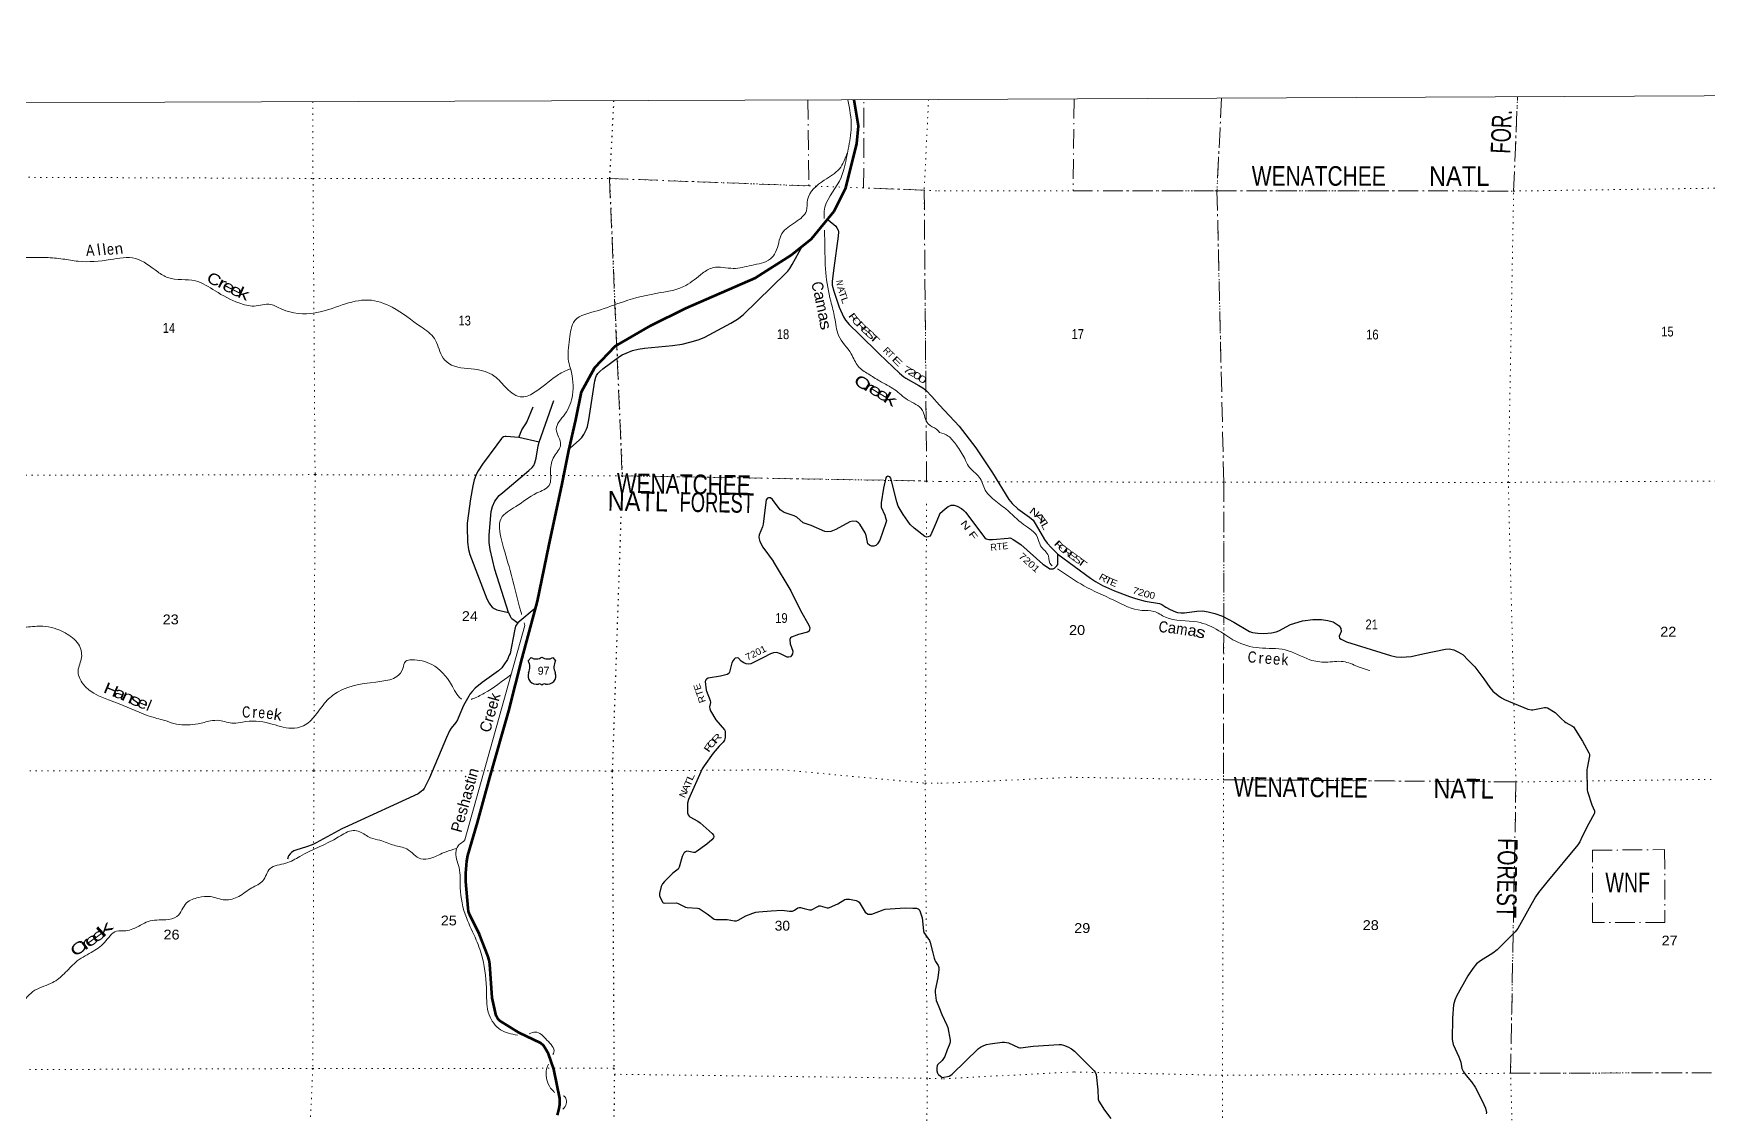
# Model space of a CAD drawing. Header units: feet. Extents: x -8 to 250644, y -192250 to 1368.
# Drawn here: x 77085 to 106970, y -17902 to 1368 of the extents above; entities that cross this region are included whole.
import ezdxf
from ezdxf.enums import TextEntityAlignment as Align

# ---------------------------------------------------------------- set-up
doc = ezdxf.new("R2010")
doc.units = ezdxf.units.FT
doc.header["$LTSCALE"] = 70
doc.linetypes.add('DOT_DASHED', pattern=[7.7, 5, -1.2, 0.3, -1.2])
doc.linetypes.add('DOTTED', pattern=[1.5, 0.3, -1.2])
for name, color, linetype, lineweight in [('16', 7, 'Continuous', 25), ('20', 7, 'Continuous', 70), ('29', 7, 'Continuous', 25), ('39', 7, 'Continuous', 13), ('4', 7, 'Continuous', 13), ('44', 7, 'DOT_DASHED', 13), ('6', 7, 'DOTTED', 25), ('7', 7, 'DOTTED', 13)]:
    doc.layers.add(name, color=color, linetype=linetype, lineweight=lineweight)
doc.layers.add('30', color=7, linetype='Continuous')
doc.layers.add('41', color=7, linetype='Continuous')

msp = doc.modelspace()

# ---------------------------------------------------------------- linework, layer by layer
at = {"layer": '16'}
for p, q in [((85918.45, -9826.48), (85969.76, -9767.72)), ((86161.52, -9761.75), (86161.24, -9761.95)), ((86353.61, -9767.63), (86405, -9826.48))]:
    msp.add_line(p, q, dxfattribs=at)
for centre, radius, start, end in [((85725.47, -9937.11), 222.05, 332.97043, 29.75871), ((86060.84, -9610.06), 182.07, 239.97227, 303.45418), ((86262.62, -9610.56), 181.52, 236.33975, 300.08743), ((86262.61, -9610.06), 182.07, 236.54582, 236.59441), ((86597.97, -9937.11), 222.05, 150.24129, 207.02957), ((86064.66, -10092.01), 151.42, 159.09177, 283.81923), ((86258.78, -10092.01), 151.42, 256.18077, 20.90823)]:
    msp.add_arc(centre, radius, start, end, dxfattribs=at)
for centre, major_axis, start_param, end_param in [((86120, -10290.83), (-19.56, 51.67), 4.95877769, 6.28318531), ((86203.45, -10290.83), (19.56, 51.67), 0, 1.32637542)]:
    msp.add_ellipse(centre, major_axis=major_axis, ratio=0.929097, start_param=start_param, end_param=end_param, dxfattribs=at)
at = {"layer": '20'}
msp.add_lwpolyline([(86440.17, -17929.25), (86469.2, -17811.47), (86482.1, -17734.48), (86481.87, -17633.14), (86375.84, -17112.32), (86279.49, -16839.12), (86220.41, -16733.9), (86191.98, -16691.23), (86139.42, -16648.77), (85755.97, -16462.11), (85408.55, -16249.02), (85374.53, -16214.68), (85346.09, -16157.78), (85273.06, -15837.14), (85230.89, -15239.37), (85218.2, -15166.48), (85197.24, -15091.57), (85044.32, -14707.02), (84876.77, -14357.43), (84852.81, -14300.5), (84842.07, -14239.22), (84804.73, -13762.23), (84804.89, -13615.8), (84819.86, -13398.55), (84839.89, -13298.84), (85011.02, -12709.68), (85233.06, -11908.73), (85571.23, -10720.36), (85810.46, -9780.35), (86085.37, -8761.57), (86282.06, -7777.55), (86524.18, -6666.36), (86642.96, -6069.49), (86764.11, -5526.99), (86867.41, -5024.87), (87105.95, -4590.3), (87469.58, -4211.26), (88104.86, -3842.44), (88728.45, -3532.1), (89976.18, -2993.97), (90609.21, -2588.92), (90973.39, -2294.45), (91378.54, -1804.37), (91589, -1384.08), (91782.96, -595.41), (91811.1, -287.12), (91734.31, 186.23)], dxfattribs=at)
at = {"layer": '29'}
for p, q in [((86113.84, -5922.23), (86376.25, -5180.79)), ((86113.84, -5922.23), (85750.79, -5841.71)), ((86056.01, -8872.14), (85732.23, -9144.74))]:
    msp.add_line(p, q, dxfattribs=at)
for points in [[(91269.75, -1958.08), (91405.57, -2071.95), (91428.54, -2098.07), (91447.33, -2138.8), (91453.59, -2173.27), (91451.51, -2247.43), (91372.16, -2819.83), (91342.93, -3053.8), (91342.93, -3091.4), (91342.93, -3123.78), (91372.16, -3229.28), (91468.21, -3513.39), (91543.38, -3688.86), (91580.96, -3748.4), (91647.78, -3826.74), (91823.17, -3998.04), (92182.31, -4344.82), (92432.87, -4587.15)], [(86668.51, -6030.21), (86833.52, -5884.55), (86873.44, -5838.58), (86908.07, -5785.29), (86956.03, -5692.69), (86974.65, -5644.06), (86998.64, -5527.49), (87105.17, -4829.36), (87121.14, -4766.07), (87137.13, -4733.43), (87161.09, -4699.45), (87195.71, -4662.15), (87248.99, -4616.19), (87547.28, -4392.36), (87595.21, -4363.71), (87667.11, -4333.07), (87776.32, -4291.11), (87877.52, -4266.46), (87994.71, -4248.47), (88495.42, -4200.51), (88663.19, -4173.19), (88825.66, -4131.23), (88969.48, -4089.25), (89070.69, -4051.29), (89534.1, -3800.82), (89653.95, -3729.53), (89752.49, -3651.6), (90514.2, -2910.84), (90548.83, -2870.2), (90584.79, -2823.57), (90631.38, -2750.96), (90816.02, -2421.7)], [(92432.87, -4587.15), (92543.52, -4690.56), (92622.87, -4757.41), (92656.28, -4782.48), (92890.13, -4909.91), (92961.13, -4955.87), (93019.59, -5001.82), (93123.99, -5108.37), (93259.53, -5264.35)], [(85750.79, -5841.71), (85805.46, -5704.01), (85826.76, -5668.7), (85874.7, -5597.43), (85890.68, -5568.77), (86002.54, -5290.99)], [(93260.21, -5264.89), (93609.71, -5638.26), (93905.88, -6024.37), (94206.53, -6468.84), (94498.2, -6949.23), (94554.3, -7016.57), (94659.75, -7110.86), (94866.16, -7263.51), (94930.12, -7317.38), (94987.32, -7402.68), (95130.92, -7658.59), (95179.16, -7725.94), (95256.56, -7806.75), (95373.37, -7920.97)], [(85750.79, -5841.71), (85524.5, -5824.58), (85507.18, -5825.24), (85476.55, -5831.25), (85453.92, -5843.89), (85439.27, -5856.56), (85359.37, -5973.8), (85098.36, -6314.88), (85023.79, -6433.46), (84991.83, -6490.74), (84949.21, -6598.66), (84927.91, -6703.91), (84885.3, -6933.07), (84828.04, -7369.42), (84826.7, -7428.7), (84832.03, -7705.82), (84850.67, -7839.73), (84874.64, -7929.65), (85178.26, -8718.38), (85218.21, -8797), (85240.85, -8834.31), (85274.14, -8867.6), (85308.76, -8891.6), (85359.37, -8915.57), (85564.3, -8965.44)], [(85564.3, -8965.44), (85323.41, -8197.46), (85238.19, -7840.4), (85222.21, -7715.16), (85222.21, -7584.59), (85254.17, -7158.25), (85280.8, -7071.65), (85323.41, -6977.06), (85400.65, -6877.14), (85461.91, -6822.51), (85930.65, -6428.14), (85986.59, -6373.52), (86015.88, -6337.54), (86037.19, -6293.58), (86058.49, -6209.64), (86095.78, -5991.14), (86113.84, -5922.23)], [(93267.06, -7197.59), (93196.93, -7359.95), (93104.55, -7576.06), (93085.66, -7598.75), (93059.48, -7612.04), (93028.98, -7617.65), (92998.75, -7606.31), (92804.78, -7457.89), (92734.23, -7390.77), (92611.25, -7216.91), (92521.16, -7067.26), (92496.16, -6989.94), (92390.35, -6566.42), (92374.42, -6544.93), (92337.45, -6532.39), (92314.78, -6539.95), (92298.31, -6557.67), (92258.44, -6746.65), (92216.53, -7005.06), (92216.53, -7065.57), (92220.37, -7086.1), (92284.28, -7227.96), (92303.44, -7292.45), (92311, -7330.27), (92303.95, -7362.22), (92195.29, -7672.22), (92152.29, -7738.66), (92122.06, -7765.13), (92084.2, -7779.59), (92046.48, -7780.25), (92009.77, -7764.23), (91982.24, -7738.66), (91952.01, -7587.4), (91930.83, -7540.24), (91836.75, -7386.98), (91815.97, -7360.52), (91777.88, -7337), (91710.16, -7334.05), (91657.59, -7346.14), (91410.42, -7484.87), (91319.05, -7519.33), (91258.59, -7523.11), (91210.12, -7516.83), (90970.07, -7412.71), (90827.03, -7365.88), (90713.44, -7264.61), (90665.31, -7239.51), (90485.67, -7180.44), (90415.91, -7133.63), (90280.17, -6945.58), (90242.09, -6918.09), (90204.3, -6914.31), (90185.57, -6922.38), (90166.51, -6952.12), (90147.47, -7091.28), (90113.6, -7386.98), (90097.43, -7436.86), (90038.03, -7576.05), (90033.45, -7624.05), (90049.36, -7697.06), (90103.77, -7797.96), (90287.39, -8049.07), (90291.26, -8055.52)], [(93267.06, -7197.59), (93359.54, -7114.31), (93416.33, -7072.18), (93441.78, -7059.45), (93469.19, -7048.67), (93497.35, -7047.76), (93518.14, -7050.62), (93572.97, -7068.26), (93650.11, -7107.75), (93696.31, -7141.75), (93725.69, -7170.15), (94066.38, -7628.66), (94094.13, -7648.55), (94136.87, -7660.01), (94206.54, -7662.47), (94487.25, -7634.15), (94514.76, -7633.56), (94530.42, -7639.44), (94575.46, -7660.99), (94712.52, -7752.2), (95101.43, -8100.62), (95184.39, -8156.73), (95229.42, -8182.2), (95256.32, -8186.66), (95286.21, -8184.16), (95309.7, -8170.45), (95352.78, -8133.22), (95370.4, -8105.78), (95374.14, -8076.3), (95373.37, -7920.97)], [(90291.26, -8055.52), (90604.77, -8577.84), (90779.52, -8925.35), (90929.17, -9188.81), (90944.95, -9236.1), (90941.17, -9270.13), (90929.83, -9296.6), (90900.56, -9313.48), (90740.55, -9357.1), (90618.68, -9402.37), (90597.3, -9417.61), (90589.74, -9444.08), (90596.02, -9520.97), (90639.72, -9650.98), (90635.08, -9697.43), (90616.19, -9731.47), (90597.3, -9754.15), (90564.8, -9762.03), (90536.83, -9757.94), (90419.56, -9699.17), (90355.45, -9678.53), (90294.99, -9682.31), (90243.01, -9702.82), (90115.34, -9766.2), (89890.65, -9878.94), (89852.86, -9882.72), (89808.46, -9880.84), (89764.06, -9863.82), (89716.76, -9830.09), (89669.59, -9780.63), (89644.08, -9773.06), (89612.91, -9780.63), (89593.06, -9797.64), (89576.06, -9818.44), (89552.56, -9859.7), (89510.88, -10030.2), (89495.76, -10049.11), (89466.8, -10071.18), (89350.76, -10100.35), (89129.22, -10132.3), (89098.98, -10151.21), (89088.63, -10162.97), (89079.14, -10181.46), (89076.31, -10196.58), (89094.9, -10351.52), (89165.11, -10533.13), (89169.74, -10567.53), (89155.67, -10646.57), (89159.05, -10679.99), (89170.78, -10714.63), (89267.8, -10879.63), (89420.18, -11056.85), (89430.58, -11079.54), (89435.03, -11102.8), (89435.3, -11189.2), (89429.64, -11217.56), (89419.24, -11242.15), (89396.97, -11275.71), (89328.54, -11350.22)], [(95373.37, -7920.97), (95953.23, -8352.24), (96041.86, -8410.6), (96168.62, -8482.43), (96384.01, -8576.72), (96649.89, -8679.97), (96756.46, -8715.9), (96931.47, -8760.79), (97186.13, -8803.44), (97227.63, -8819.16), (97299.43, -8868.54), (97379.08, -8911.19), (97471.07, -8951.6), (97505.85, -8962.83), (97568.67, -8969.55), (97631.49, -8967.31), (97855.86, -8940.38), (97956.83, -8935.88), (98057.79, -8949.36), (98172.22, -8980.78), (98313.56, -9030.17), (98515.49, -9133.43), (98793.71, -9299.55), (98848.69, -9321.99), (98940.68, -9333.21), (99049.49, -9335.46), (99185.23, -9326.48), (99269.37, -9308.53), (99315.37, -9290.56), (99525.14, -9178.33)], [(85564.3, -8965.44), (85592.41, -9030.16), (85604.39, -9050.15), (85625.7, -9071.46), (85732.23, -9144.74)], [(85732.23, -9144.74), (85690.95, -9208.05), (85674.97, -9257.34), (85669.64, -9287.99), (85592.4, -9694.34), (85579.09, -9724.99), (85547.13, -9803.59), (85483.21, -9895.52), (85443.26, -9947.48), (85387.33, -10002.11), (85094.36, -10209.95), (84971.85, -10311.21), (84913.26, -10373.15), (84874.64, -10419.78), (84854.66, -10455.1), (84764.11, -10620.31), (84668.23, -10849.47), (84653.58, -10880.09), (84625.62, -10924.08), (84540.38, -11026.64), (84513.76, -11073.3), (84460.49, -11195.87), (84151.54, -11909.99)], [(99525.14, -9178.33), (99740.54, -9113.23), (99924.52, -9086.29), (100081.58, -9086.29), (100193.76, -9104.25), (100288, -9131.19), (100391.2, -9203.02), (100422.62, -9247.92), (100431.59, -9301.79), (100391.2, -9382.61), (100400.18, -9418.53), (100431.59, -9440.97), (100525.82, -9485.87), (101311.11, -9732.8), (101409.83, -9755.25), (101499.57, -9759.74), (101679.07, -9746.27), (101885.49, -9701.37), (102293.83, -9616.07), (102356.65, -9611.58), (102441.91, -9629.54), (102527.17, -9669.94), (102607.94, -9719.33), (102693.2, -9804.63), (102814.36, -9934.83), (102975.26, -10144.59)], [(102975.26, -10144.59), (103084.91, -10301.34), (103137.77, -10364.04), (103229.8, -10446.34), (103294.18, -10488.25), (103347.28, -10517.86), (103764.33, -10690.29), (103826.86, -10702.22), (103854.4, -10702.05), (104057.35, -10659.91), (104089.36, -10656.98), (104114.81, -10664.82), (104248.38, -10749.93), (104365.41, -10860.6)], [(104365.41, -10860.6), (104415.67, -10908.13), (104439.85, -10925.44), (104558.5, -10988.18), (104576.91, -11003.82), (104740.38, -11256.61), (104852.99, -11465.27), (104860.82, -11492.21), (104860.82, -11520.14), (104820.68, -11738.12), (104817.12, -11765.68), (104820.68, -12118.76), (104822.63, -12133.45), (104827.07, -12154.55), (104906.49, -12395.02), (104949.91, -12499.87), (104952.85, -12514.09), (104952.85, -12526.82), (104951.87, -12540.54), (104945.99, -12556.7), (104851.96, -12725.81), (104732.75, -12960.46), (104688.52, -13053.91), (104653.23, -13106.86), (104103.11, -13776.63)], [(89328.54, -11350.22), (89216.71, -11472.01), (89055.53, -11701.58), (89023.41, -11752.7), (88776.84, -12297.16), (88761.83, -12363.09), (88757.95, -12431.4), (88762.67, -12539.16), (88772.36, -12571.66), (88787.23, -12595.89), (88804.24, -12611.01), (88946.29, -12684.42), (88987.51, -12716.89), (89201.96, -12907.85), (89222.74, -12936.21), (89228.52, -12958.69), (89226.52, -12981.59), (89194.4, -13019.41), (89105.75, -13096.27), (88916.66, -13231.16), (88895.87, -13244.4), (88864.75, -13246.99), (88782.51, -13225.49), (88750.09, -13223.97), (88722.05, -13231.16), (88705.04, -13244.4), (88693.7, -13259.53), (88664.91, -13317.06), (88609.62, -13507.2), (88591.34, -13540.46), (88571.83, -13562.03), (88497.92, -13615.56), (88346.99, -13762.45), (88311.57, -13805.9), (88288.42, -13853.2), (88261.97, -13977.99), (88261.97, -14010.13), (88268.14, -14033.04), (88313.93, -14129.24), (88327.15, -14144.37), (88343.77, -14148.71), (88565.22, -14144.37), (88592.66, -14152.42), (88725.82, -14218.11), (88756.07, -14225.14), (88939.33, -14237.02), (88971.06, -14247.23), (89108.66, -14342.26), (89234.07, -14433.65), (89264.36, -14441.14), (89418.84, -14437.7), (89468.36, -14443.1), (89601.8, -14466.1), (89637.46, -14463.9), (89663.91, -14454.44), (89801.41, -14377.97), (89924.65, -14329.66), (89977.56, -14312.64), (90031.3, -14303.61), (90251.8, -14283.5), (90450.35, -14273.64), (90579.34, -14293.73), (90633.16, -14290), (90668.14, -14276.71), (90732.79, -14230.89), (90755.05, -14223.77), (90775.83, -14227.55), (90843.29, -14241.9), (90936.44, -14269.15), (90953.44, -14271.04), (90972.02, -14266.79), (91084.75, -14206.75), (91107.67, -14199.32), (91128.21, -14197.3), (91256.58, -14234.05), (91277.47, -14233.22), (91296.36, -14229.44), (91442.35, -14162.11), (91570.33, -14083.86), (91595.86, -14078.42), (91628.9, -14076.29), (91655.35, -14080.08), (91772.5, -14100.87), (91805.02, -14116.61), (91823.51, -14133.02), (91929.73, -14308.07), (91952.93, -14329.65), (91985.05, -14342.88), (92015.28, -14346.66), (92048.55, -14343.08), (92251.46, -14265.36), (92286.34, -14258.61), (92647.25, -14233.2), (92781.4, -14238.23)], [(84151.54, -11909.99), (84060.98, -12103.16), (84037.01, -12132.47), (84005.05, -12159.11), (83949.12, -12196.42), (82708.01, -12766.65), (82588.16, -12825.28), (82130.06, -13073.09), (82058.15, -13110.39), (81959.61, -13142.37), (81765.19, -13200.99), (81730.56, -13216.98), (81693.28, -13243.62), (81666.64, -13267.61), (81640.01, -13307.58), (81618.7, -13363.53)], [(104103.11, -13776.63), (103951.31, -13961.45), (103901.41, -14033.63), (103583.34, -14601.24), (103533.3, -14662.61), (103216.1, -14980.04), (103136.14, -15040.65), (102914.57, -15175.99), (102844.2, -15233.37), (102777.51, -15317.07), (102690.79, -15447.99), (102487.94, -15807), (102460.31, -15879.43), (102436.82, -15965.65), (102417.69, -16203.96), (102413.32, -16578.95), (102432.02, -16668.99), (102530.8, -16888.55), (102565.98, -16983.57), (102585.62, -17096.25), (102612.98, -17155.92), (102660.03, -17225.57), (102758.32, -17338.19), (102824.5, -17433.27), (102948.57, -17676.77), (103008.55, -17809.49), (103023.83, -17887.18), (103016.38, -17909.42)], [(92781.4, -14238.23), (92849.47, -14240.78), (92880.22, -14249.09), (92894.81, -14261.58), (92908.04, -14286.16), (92948.41, -14412.99), (92973.22, -14645.39), (92981.64, -14673.52), (93079.03, -14817.45), (93090.1, -14849.09), (93140.49, -15035.22), (93163.11, -15131.31), (93174.14, -15163.32)], [(93174.14, -15163.32), (93184.83, -15189.92), (93233.02, -15263.66), (93245.95, -15295.08), (93250.02, -15312.82), (93250.02, -15331.72), (93228.13, -15481.85), (93182.95, -15704.19), (93181.07, -15741.12), (93184.83, -15791.17), (93201.84, -15883.81), (93217.42, -15927.39), (93246.37, -15999.35), (93301.98, -16133.39)], [(93301.98, -16133.39), (93390.84, -16323.24), (93405, -16364.85), (93447.62, -16595.61), (93449.58, -16634.8), (93446.53, -16649.45), (93433.92, -16681.82), (93394.96, -16767.76), (93351.68, -16887.56), (93307.33, -16954.36)], [(93308.58, -17258.54), (93430.01, -17233.41), (93459.38, -17219.69), (93487.37, -17200.65), (93952.55, -16745.18), (93991.96, -16720.03), (94050.7, -16690.64), (94097.69, -16671.05), (94164.76, -16656.78), (94379.65, -16628.92), (94416.85, -16629.9), (94457.53, -16632.45), (94493.21, -16641.65), (94669.43, -16723.95), (94690.97, -16728.85), (94706.76, -16728.43), (94929.29, -16698.15), (95396.59, -16671.65), (95433.06, -16673.01), (95472.22, -16682.8), (95552.5, -16710.24), (95617.12, -16747.47), (95672.01, -16789.66), (96020.47, -17140.33), (96040.05, -17163.84), (96055.22, -17204.23), (96084.66, -17476.82), (96088.99, -17645.87), (96101.71, -17679.26), (96202.82, -17843.53), (96316.12, -17990.73)], [(93307.33, -16954.36), (93222.68, -17034.91), (93216.01, -17052.27), (93210.34, -17078.74), (93211.91, -17141.35), (93221.68, -17184.62), (93227.35, -17194.07), (93238.79, -17207.32), (93308.58, -17258.54)]]:
    msp.add_lwpolyline(points, dxfattribs=at)
at = {"layer": '39'}
msp.add_line((85841.84, -9146.41), (85854.86, -9192.06), dxfattribs=at)
msp.add_lwpolyline([(85854.86, -9192.06), (84784.26, -13021.46), (84767.81, -13045.61)], dxfattribs=at)
for points in [[(91620.2, 185.82), (91684.46, -302.08), (91628.72, -695.13), (91471.55, -1266.08), (91199.48, -1801.56), (91200.28, -1933.94)], [(91612.2, -764.28), (91472.1, -1044.57), (91201.87, -1249.8), (90904.44, -1600.2), (90883.59, -1793.65), (90689.79, -1996.35), (90445.73, -2203.41), (90333.24, -2534.42), (90241.48, -2651.84), (89900.26, -2768.96), (89576.74, -2823.52), (89216.55, -2809.88), (89030.11, -2907.81), (88729.82, -3129.35), (88280.03, -3255.26), (87615.22, -3416.87), (87147.56, -3579.15), (86750.39, -3753.03), (86654.01, -4085.95), (86638.53, -4482.75), (86675.68, -4625.46), (86706.86, -5082.36), (86570.3, -5423.6), (86417.19, -5694.48), (86495.44, -5967.81), (86380.14, -6178.02), (86315.42, -6430.17), (86291.01, -6694.13), (86072.63, -6830.54), (85694.02, -7072.75), (85431.88, -7283.97), (85440.44, -7666.51), (85592.9, -8211.17), (85788.96, -8960.93), (85799.27, -8997.1)], [(72254.5, -2601.65), (72757.86, -2362.6), (73263.42, -2151.74), (73569.37, -2177.84), (74017.8, -2150.61), (74368.33, -2224.73), (75052.41, -2240.19), (75667.76, -2205.78), (75932.56, -2397.28), (76333.39, -2473.07), (76730.53, -2599.23), (77308.09, -2629.52), (77608, -2655.66), (77881.86, -2696.07), (78452.99, -2665.99), (78903.48, -2646.8), (79303.37, -2885.71), (79485.1, -2987.16), (79974.33, -3046.24), (80329.57, -3225.05), (80751.43, -3439.64), (81023.37, -3494.16), (81318.91, -3465.96), (81516.6, -3549.19), (82110.49, -3615.6), (82596.4, -3475.35), (83060.53, -3387.6), (83489.88, -3517.57), (84005.18, -3868.46), (84243.91, -4074.23), (84374.7, -4383.44), (84500.34, -4521.53), (84957.65, -4621.1), (85310.51, -4743.54), (85533.26, -4965.53), (85807.85, -5116.69), (86040.63, -5028.51), (86410.96, -4750.11), (86609.38, -4638), (86667.57, -4615.45)], [(91205.06, -2142.86), (91211.08, -2341.15), (91228.86, -2900.83), (91318.72, -3409.68), (91387.03, -3701.19), (91457.52, -4018.87), (91683, -4349.59), (91809.18, -4570.23), (91987.11, -4705.94), (92189.11, -4831.42), (92459.71, -4988.65), (92690.22, -5166.29), (92952.99, -5355.8), (93057.19, -5598.74), (93206.69, -5694.37), (93260.31, -5748.8)], [(93260.31, -5748.8), (93413.82, -5815), (93561.62, -5977.25), (93709.86, -6218.01), (93779.04, -6354.52), (93969.28, -6548.75), (94075.2, -6777.67), (94204.83, -6927.94), (94443.32, -7115.86), (94760.79, -7391.93), (95009.59, -7622.07), (95064.76, -7772.76), (95202.6, -7953.18), (95249.79, -8113.98), (95271.33, -8127.97)], [(95366.49, -8186.18), (95401.23, -8207.76), (95835.42, -8485.19), (96370.12, -8743.95), (96874.21, -8926.38), (97085.59, -8943.33), (97291.43, -9046.88), (97861.38, -9132.31), (98244.58, -9287.22), (98535.36, -9468.81), (98966.7, -9595.27), (99429.71, -9628.95), (99873.4, -9805.67), (100155.37, -9850.42), (100467.21, -9838.63), (100725.27, -9925.78), (100940.98, -9997.07)], [(84726.1, -10508.77), (84720.75, -10504.71), (84545.96, -10251), (84194.23, -9890.1), (83836.24, -9808.2), (83729.6, -9833.82), (83677.19, -9962.06), (83572.47, -10106.13), (83302.85, -10189.24), (82512.13, -10384.44), (82304.8, -10554.15), (82111.48, -10802.2), (81902.12, -10985.95), (81692.88, -11029.18), (81298.68, -10941.1), (80815.92, -10916.86), (80656.99, -10940.24), (80403.57, -10888.92), (80242.64, -10898.24), (80025.35, -10947.46), (79830.21, -10966.66), (79637.11, -10955.76), (79454.1, -10898.74), (79188.63, -10823.27), (78611.51, -10589.84), (77952.02, -10215.52), (77881.8, -10000.41), (77942.34, -9767.82), (77888.22, -9530.7), (77649.02, -9326.89), (77250.82, -9206.67), (76959.13, -9223.43), (76508.5, -9265.58), (76184.5, -9432.76), (75916.88, -9519.89), (75538.77, -9437.91), (75140.62, -9277.54), (74663.92, -9221.21), (74064.38, -9328.94), (73929.46, -9492.95), (73776.44, -9668.92), (73639.63, -9686.37), (73446.48, -9731.68), (73146.58, -9939.12), (72504.6, -10287.55), (72178.73, -10272.04), (71681.97, -10161.42), (71181.21, -10008.63), (71012.27, -9967.72)], [(85609.51, -10069.88), (85131.06, -10404.26), (84917.88, -10505.59), (84899.51, -10512.43)], [(84634.13, -13175.69), (84450.92, -13231.6), (84177.25, -13344.8), (84002.23, -13358.08), (83748.92, -13182.3), (83523.68, -13117.05), (83270.3, -13027.6), (83103.37, -12982.69), (82910.35, -12875.43), (82794.56, -12854.02), (82532.48, -12968.21), (81839.25, -13315), (81589.85, -13437.64), (81306.57, -13534.73), (81179.66, -13748.96), (80980.4, -13876.55), (80750.96, -14028.09), (80505.49, -14091.23), (80242.02, -14031.84), (80030.79, -14048.96), (79817.49, -14144.36), (79646.3, -14388.5), (79449.12, -14443.83), (79133.27, -14476.55), (78859.58, -14609.82), (78734.84, -14641.38), (78565.86, -14648.66), (78352.46, -14850.46), (78112.94, -15028.05), (77835.19, -15205.47), (77633.86, -15407.32), (77428.55, -15564.99), (77110.6, -15704.09), (76864.98, -15953.92), (76675.71, -16167.87), (76311.45, -16358.96), (76136.36, -16456.54), (75782.07, -16760.08), (75621.06, -16855.72), (75417.75, -17029.46), (75280.9, -17099.11), (75055.56, -17154.31), (74717.51, -17281.28), (74415.65, -17424.46), (74208.4, -17493.8), (73745.69, -17545.93), (73299.04, -17642.3), (72989.08, -17849.69), (72773.79, -17908.95), (72566.54, -17978.28), (72266.84, -17952.86), (71896.76, -17895), (71631.25, -17869.72), (71452.26, -17818.73), (71134.4, -17851.44), (70844.69, -17904.35), (70677.7, -17939.74), (70400.09, -17956.56), (70198.94, -17941.61), (69947.62, -17787.93), (69615.84, -17629.86), (69187.57, -17403.12), (68845.78, -17182.78), (68654.7, -17157.84), (68377.19, -17054.22), (68045.47, -16831.92), (67912.84, -16672.74), (67756.06, -16523.49), (67627.31, -16534.96), (67462.44, -16441.88), (67267.44, -16288.45), (67074.46, -16129), (66923.66, -16050.04), (66664.15, -16076.98), (66384.55, -16061.68), (66275.95, -16027.07), (66064.87, -15869.55), (65881.92, -15744.27), (65580.22, -15704.78), (65270.38, -15771.65), (65002.78, -15836.7), (64793.56, -15859.85), (64397.39, -15723.59), (63908.84, -15404.23), (63725.76, -15437.54), (63562.7, -15579.34), (63389.65, -15652.84), (63090.02, -15531.06), (62957.29, -15494.33), (62840.59, -15529.94), (62629.33, -15579.19)], [(84767.81, -13045.61), (84685.72, -13104.57), (84628.09, -13211.69), (84682.39, -13515.38), (84702.88, -13875.69), (84813, -14406.55), (84988.66, -14808.09), (85099.42, -15131.53), (85171.82, -15737.15), (85218.74, -16141.58), (85423.68, -16408), (85723.51, -16505.36)], [(85935.02, -16478.4), (86045.58, -16450.06), (86251.7, -16591.62), (86373.85, -16810.28), (86356.37, -16850.77)], [(86277.52, -17020.43), (86254.9, -17076.9), (86274.96, -17372.77), (86372.44, -17511.05), (86393.67, -17528.34)], [(86542.93, -17583.88), (86574.25, -17608.34), (86561.43, -17799.73), (86532.4, -17825.19)]]:
    msp.add_spline(points, degree=3, dxfattribs=at)
at = {"layer": '4'}
msp.add_lwpolyline([(0, -0.01), (31078.95, 21.37), (62157.81, 85.49), (93236.57, 192.37), (124315.15, 341.99), (155393.5, 534.37), (186473.05, 772.71), (217549.25, 1047.36), (248626.55, 1367.98), (250643.68, -181929.51), (219314.24, -182252.73), (187984.4, -182532.85), (156654.22, -182769.89), (125323.73, -182963.82), (93993, -183114.66), (62662.1, -183222.4), (31331.08, -183287.03), (0, -183308.59)], close=True, dxfattribs=at)
msp.add_lwpolyline([(0, -0.01), (31078.95, 21.37), (62157.81, 85.49), (93236.57, 192.37), (124315.15, 341.99), (155393.5, 534.37), (186473.05, 772.71), (217549.25, 1047.36), (248626.55, 1367.98), (250643.68, -181929.51), (219314.24, -182252.73), (187984.4, -182532.85), (156654.22, -182769.89), (125323.73, -182963.82), (93993, -183114.66), (62662.1, -183222.4), (31331.08, -183287.03), (0, -183308.59)], close=True, dxfattribs=at)
at = {"layer": '44'}
for points in [[(90910.39, 182.9), (90926.1, -1350.87), (87367.36, -1219.63), (87595.48, -6524.11), (93029.72, -6617.85), (92986.09, -1427.13), (91904.62, -1387.46), (91910.83, 186.94)], [(95664.98, 202.51), (95642.46, -1439.38), (98212.83, -1437.98), (103509.2, -1442.94), (103578.89, 237.42)], [(98294.87, 213.81), (98212.83, -1437.98), (98334.44, -6639.38), (98330.47, -11945.79), (103549.94, -11985.77), (103454.2, -17184.35), (108824.9, -17168.76), (111345.59, -17024.17), (111351.33, -11811.98), (109160.08, -11902.21), (108910.52, -11913.91), (108813.77, -11915.34), (108800.14, -6605.71), (111348.97, -6575.4), (111349.08, -5280.35), (113871.37, -5267.45), (113864.54, -9029.11), (117770.14, -8997.9), (117806.55, -6497.72), (119124.47, -6480.2), (124354.18, -6870.84)]]:
    msp.add_lwpolyline(points, dxfattribs=at)
msp.add_lwpolyline([(104915.42, -13204.06), (106203.94, -13194.47), (106210.2, -14491.82), (104915.42, -14495.73)], close=True, dxfattribs=at)
at = {"layer": '6'}
for points in [[(87441.91, 169.21), (87367.36, -1219.63), (87595.48, -6524.11), (87594.62, -6549.55)], [(87570.72, -7254.73), (87416.99, -11791.1), (87445.95, -17094.93), (87454.7, -17201.6), (87396.42, -22393.26), (87395.31, -22530.2), (89712.92, -22548.58), (93005.97, -22532.11), (93329.06, -22549.85)]]:
    msp.add_lwpolyline(points, dxfattribs=at)
at = {"layer": '7'}
for points in [[(82072.09, 149.04), (82074.56, -1217.56), (82111.44, -6503.21), (82089.98, -11787.25), (82072.72, -17099.45), (81805.38, -22406.52)], [(93063.91, 191.66), (92985.5, -1440.98), (93029.72, -6617.85), (93029.58, -6649.18)], [(98294.87, 213.81), (98212.83, -1437.98), (98334.44, -6639.38), (98330.63, -11871.88), (98311, -17220.82), (98296.48, -22549.81)], [(103602.22, -22431.91), (103454.2, -17184.35), (103549.94, -11985.77), (103413.45, -6641.51), (103509.2, -1442.94), (103578.89, 237.42)], [(70682.24, -1183.48), (71512.93, -1191.1), (76785.65, -1197.34), (82074.56, -1217.56), (87367.36, -1219.63), (92977.36, -1426.94), (93239.31, -1439.1)], [(93239.31, -1439.1), (98212.83, -1437.98), (103509.2, -1442.94), (108768.9, -1369.58), (113862.01, -1373.65), (119188.59, -1384.47), (124323.25, -1464.34)], [(93262.83, -6626.78), (93029.72, -6617.85), (87595.48, -6524.11), (82111.44, -6503.21), (76804.64, -6515.33), (71507.68, -6493.15), (67041.49, -6472.63)], [(124354.18, -6870.84), (119124.47, -6480.2), (113874.79, -6545.45), (108800.14, -6605.71), (103413.45, -6641.51), (98334.44, -6639.38), (93262.83, -6626.78)], [(93027.85, -7025.05), (93004.93, -12008.63), (93004.93, -12008.63), (93039.67, -17274.17), (93005.97, -22532.11)], [(62191.79, -11783.96), (66320.06, -11785.6), (71518.48, -11789.05), (76807.24, -11787.12), (82089.98, -11787.25), (84797.42, -11789.21)], [(85080.12, -11789.41), (87416.99, -11791.1), (90448.48, -11768.36), (93004.93, -12008.63), (93285.33, -12010.73)], [(93285.33, -12010.73), (95594.91, -11902.9), (98327.84, -11946.18), (103549.94, -11985.77), (108887.97, -11915.18), (113849.28, -11709.42), (119046.98, -11702.84), (124382.73, -12304.69)], [(124411.28, -17809.92), (118941.22, -16909.53), (113809.75, -16883.53), (108824.9, -17168.76), (103454.2, -17184.35), (98311, -17220.82), (95655.65, -17161.21), (93307.19, -17282.93)], [(87445.95, -17094.93), (82072.72, -17099.45), (76802.19, -17119.38), (71519.32, -17099.11), (66246.6, -17092.88), (62205.22, -17146.06)], [(93307.19, -17282.93), (93039.67, -17274.17), (87454.7, -17201.6)]]:
    msp.add_lwpolyline(points, dxfattribs=at)

# ---------------------------------------------------------------- texts
at = {"layer": '16'}
msp.add_text('97', height=140, dxfattribs=at).set_placement((86191.41, -10072.26), align=Align.CENTER)
at = {"layer": '30'}
for s, rotation, width, p in [('N', 277.948, 0.8, (91418.56, -3088.52)), ('A', 286.489, 1.05, (91447.86, -3215.02)), ('T', 288.666, 1.25, (91477.28, -3308.17)), ('L', 289.453, 1.25, (91515, -3414.6)), ('F', 306.652, 1.65, (91672.9, -3733.59)), ('O', 309.312, 1.4, (91734.96, -3809.92)), ('R', 314.257, 1.65, (91824.67, -3899.09)), ('E', 317.954, 1.7, (91906.25, -3977.36)), ('S', 317.954, 1.7, (91983.2, -4046.4)), ('T', 317.328, 1.95, (92058.82, -4119.67)), ('E', 315.749, 1.8, (92464.51, -4521.49)), ('7', 329.48, 1.55, (92655.87, -4688.77)), ('2', 330.479, 1.5, (92740.13, -4734.42)), ('0', 330.479, 1.65, (92831.69, -4790.56)), ('0', 326.06, 1.75, (92921.71, -4850)), ('N', 322.431, 1.45, (94919.22, -7223.17)), ('A', 316.881, 1.8, (95010.92, -7307.36)), ('T', 306.67, 1.75, (95053.27, -7371.01)), ('L', 297.764, 1.45, (95095.1, -7449.31)), ('F', 313.572, 1.9, (95352.71, -7805.46)), ('O', 317.815, 1.5, (95422.77, -7869.49)), ('R', 323.943, 1.4, (95509.44, -7934.78)), ('E', 323.943, 1.5, (95601.54, -8001.83)), ('S', 324.09, 1.5, (95689.3, -8065.31)), ('T', 323.259, 1.75, (95767.93, -8123.05)), ('R', 330.106, 1.25, (96153.77, -8397.19)), ('T', 333.855, 1.4, (96249.02, -8445.12)), ('E', 337.03, 1.15, (96347.79, -8488.5)), ('7', 341.174, 1.2, (96744.57, -8632.03)), ('2', 343.558, 1.15, (96842.96, -8662.62)), ('0', 343.558, 1.25, (96943.59, -8692.71)), ('0', 350.214, 1.1, (97048.45, -8715.44)), ('F', 54.927, 1.6, (89181.77, -11406.09)), ('O', 54.927, 1.3, (89243.18, -11332.15)), ('R', 47.441, 1.6, (89324.67, -11247.73)), ('T', 65.636, 1.35, (88830.84, -12024.55)), ('L', 65.636, 1.35, (88869.89, -11917.87)), ('N', 65.636, 1.1, (88737.9, -12222.99)), ('A', 65.636, 1.25, (88785.87, -12117.07))]:
    msp.add_text(s, height=120, rotation=rotation, dxfattribs=dict(at, width=width)).set_placement(p, align=Align.CENTER)
for s, rotation, p in [('R', 314.769, (92282.42, -4338.91)), ('T', 314.625, (92348.52, -4405.85))]:
    msp.add_text(s, height=120, rotation=rotation, dxfattribs=at).set_placement(p, align=Align.CENTER)
for s, rotation, width, p in [('N F', 306.614, 1.5, (93625.52, -7371.29)), ('7201', 318.143, 1.2, (94663.47, -7974.04)), ('7201', 26.646, 1.1, (89831.22, -9824.56)), ('RTE', 109.136, 1.1, (89089.92, -10552.18))]:
    msp.add_text(s, height=120, rotation=rotation, dxfattribs=dict(at, width=width)).set_placement(p)
msp.add_text('RTE', height=120, rotation=5.761, dxfattribs=at).set_placement((94172.99, -7861.31))
at = {"layer": '41'}
for s, rotation, p in [('l', 8.641, (78265.38, -2587.83)), ('l', 8.388, (78363.57, -2583.02)), ('n', 7.868, (78620.28, -2567.99)), ('m', 282.527, (91063.6, -3510.08)), ('a', 352.411, (97399.61, -9333.86)), ('r', 355.742, (98992.09, -9873.66)), ('l', 337.577, (79111.38, -10713.7)), ('r', 357.862, (81030.98, -10841.13))]:
    msp.add_text(s, height=200, rotation=rotation, dxfattribs=at).set_placement(p, align=Align.CENTER)
for s, rotation, width, p in [('A', 2.641, 0.85, (78102.13, -2599.41)), ('e', 4.783, 0.85, (78466.4, -2577.49)), ('C', 333.368, 1.25, (80264.29, -3105.92)), ('r', 333.195, 1.55, (80413.37, -3173.56)), ('e', 331.958, 1.4, (80527.45, -3234.68)), ('e', 333.119, 1.4, (80662.61, -3303.44)), ('k', 337.029, 1.45, (80799.65, -3364.99)), ('C', 279.891, 0.9, (90987.4, -3162.52)), ('a', 283.16, 1.1, (91029.52, -3332.19)), ('a', 283.148, 1.1, (91102.18, -3703.7)), ('s', 283.228, 1.25, (91128.6, -3854.22)), ('C', 324.762, 1.45, (91822.58, -4942.28)), ('r', 327.869, 1.75, (91951.76, -5015.66)), ('e', 328.435, 1.55, (92067.55, -5078.29)), ('e', 329.187, 1.5, (92202.64, -5158.92)), ('k', 330.253, 1.65, (92332.51, -5243.42)), ('C', 352.752, 0.85, (97243.19, -9318.89)), ('m', 350.9, 0.9, (97573.67, -9358.37)), ('a', 349.268, 1.05, (97754.93, -9380.31)), ('s', 344.533, 1.3, (97898.8, -9411.66)), ('C', 355.354, 0.8, (98832.24, -9856.7)), ('e', 353.166, 0.85, (99122.76, -9879.09)), ('e', 354.746, 0.85, (99270.32, -9892.81)), ('k', 357.55, 0.9, (99420.73, -9903.05)), ('H', 337.591, 1.3, (78433.44, -10431.97)), ('a', 338.187, 1.35, (78591.49, -10495.65)), ('n', 336.3, 1.4, (78734.41, -10556.42)), ('s', 336.3, 1.55, (78869.24, -10615.6)), ('e', 337.577, 1.25, (79001.9, -10669.53)), ('C', 359.768, 0.75, (80882.34, -10837.13)), ('e', 355.436, 0.8, (81153.06, -10847.2)), ('e', 353.436, 0.85, (81296.04, -10862.23)), ('k', 351.198, 1.05, (81431.5, -10885.26)), ('e', 37.076, 1.7, (78294.53, -14794.27)), ('k', 42.415, 2.15, (78421.48, -14682.92)), ('C', 37.134, 1.5, (77946.11, -15029.77)), ('r', 35.134, 1.85, (78063.98, -14951.78)), ('e', 36.035, 1.7, (78171.6, -14879.92))]:
    msp.add_text(s, height=200, rotation=rotation, dxfattribs=dict(at, width=width)).set_placement(p, align=Align.CENTER)
for s, p in [('Creek', (85233.07, -11119)), ('Peshastin', (84722.05, -12902.61))]:
    msp.add_text(s, height=200, rotation=74.38, dxfattribs=at).set_placement(p)
at = {"layer": '44'}
for s, rotation, width, p in [('FOR.', 87.626, 0.7, (103446.44, -780.44)), ('WENATCHEE', 359.946, 0.8, (98833.7, -1347.6)), ('NATL', 359.946, 0.9, (101998.05, -1350.89)), ('WENATCHEE', 359.012, 0.8, (87494.9, -6826.1)), ('NATL', 359.012, 0.9, (87332.94, -7143.32)), ('FOREST', 359.012, 0.7, (88616.12, -7164.84)), ('WENATCHEE', 359.566, 0.8, (98511.62, -12247.7)), ('NATL', 359.566, 0.9, (102075.01, -12274.97)), ('FOREST', 268.945, 0.75, (103231.39, -12985.9))]:
    msp.add_text(s, height=350, rotation=rotation, dxfattribs=dict(at, width=width)).set_placement(p)
at = {"layer": '44', "width": 0.75}
msp.add_text('WNF', height=350, dxfattribs=at).set_placement((105146, -13955.12))
at = {"layer": '7'}
for s, width, p in [('14', 0.85, (79391.92, -3972.96)), ('13', 0.85, (84670.87, -3841.75)), ('15', 0.85, (106144.08, -4037.82)), ('18', 0.85, (90355.03, -4085.06)), ('17', 0.85, (95617.05, -4082.35)), ('16', 0.85, (100876.81, -4090.59)), ('24', 1.1, (84731.82, -9115.16)), ('23', 1.1, (79391.31, -9173.89)), ('19', 0.85, (90326.59, -9149.4)), ('20', 1.1, (95572.3, -9362.71)), ('21', 0.85, (100864.44, -9262.68)), ('22', 1.1, (106126.33, -9393.3)), ('26', 1.1, (79405.74, -14797.39)), ('25', 1.1, (84355.83, -14545.93)), ('30', 1.05, (90317.45, -14638.49)), ('29', 1.1, (95663.83, -14680.89)), ('28', 1.1, (100815.24, -14628.12)), ('27', 1.1, (106150.23, -14903.38))]:
    msp.add_text(s, height=175, dxfattribs=dict(at, width=width)).set_placement(p)

doc.saveas('drawing.dxf')
